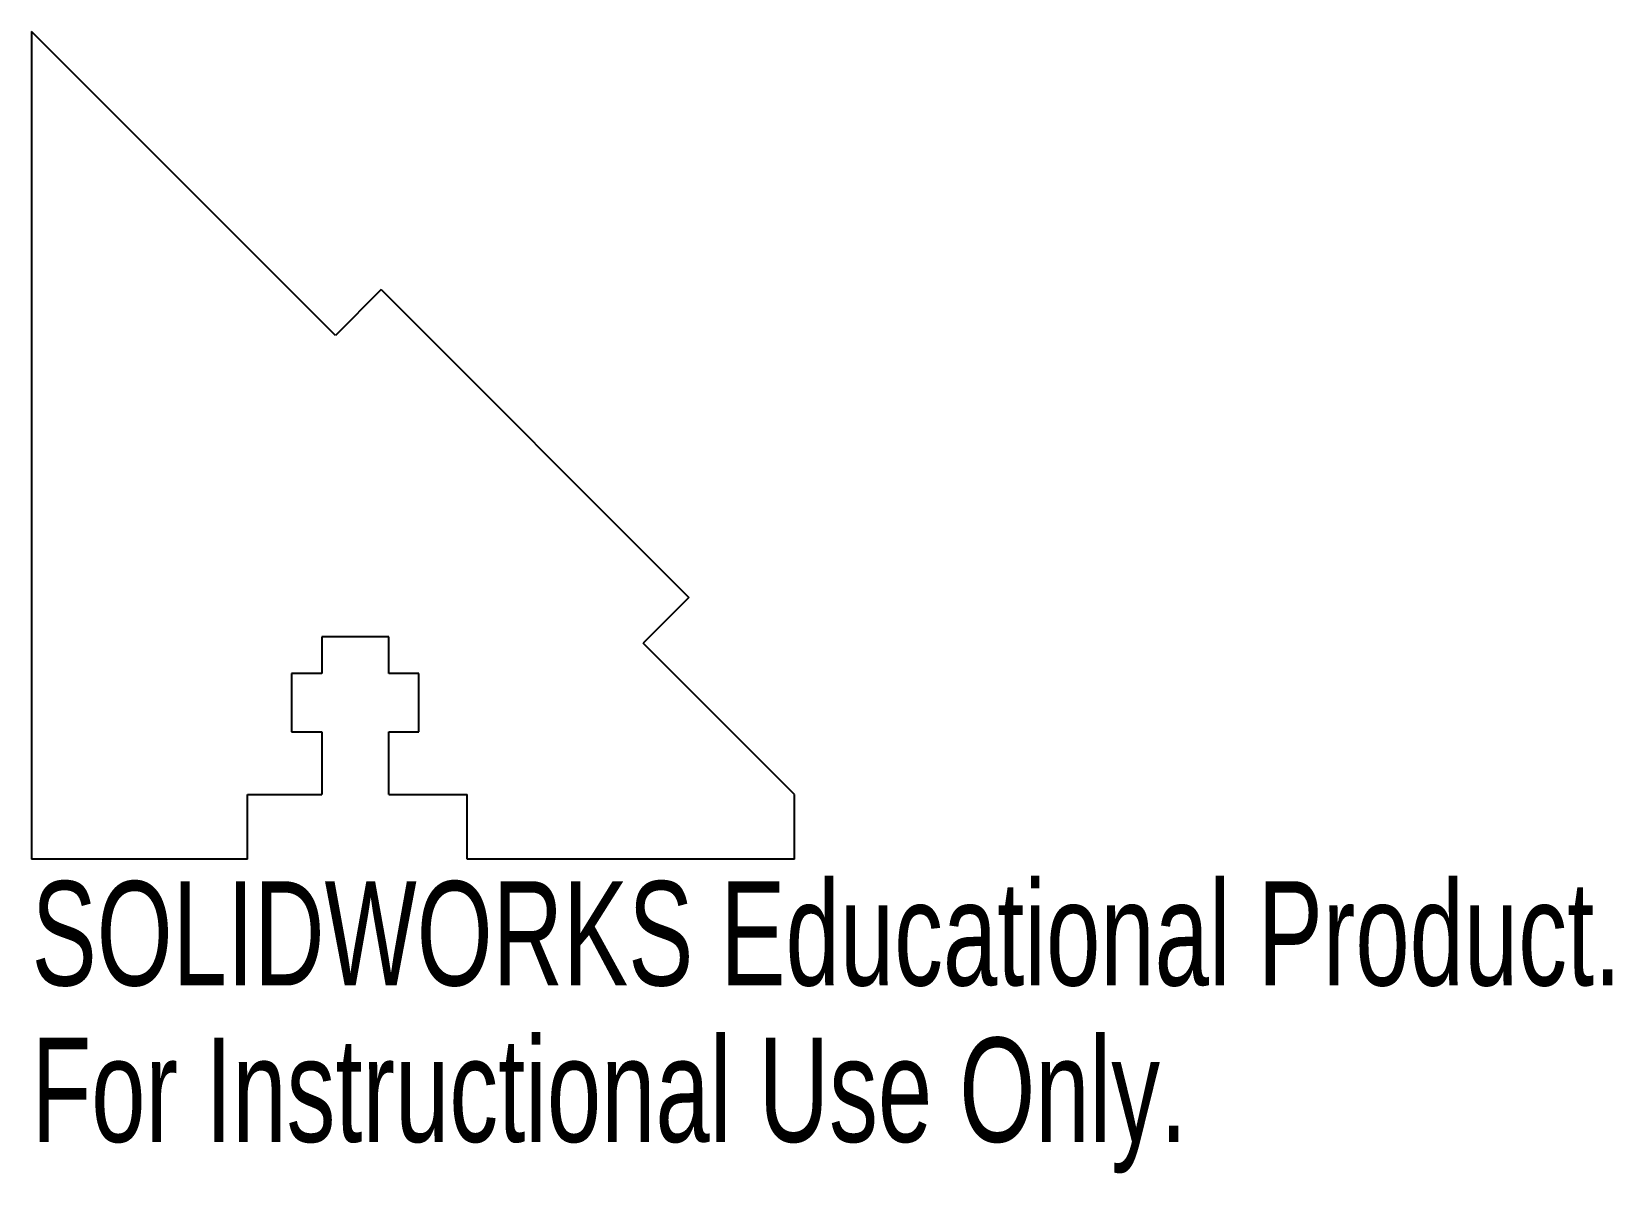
# Model space of a CAD drawing. Header units: millimetres. Extents: x 0 to 73.3, y -17.6 to 35.4.
import ezdxf

# ---------------------------------------------------------------- set-up
doc = ezdxf.new("R2010")
doc.units = ezdxf.units.MM
doc.styles.add('SLDTEXTSTYLE0', font='TXT', dxfattribs={"width": 0.7})

msp = doc.modelspace()

# ---------------------------------------------------------------- linework, layer by layer
at = {"color": 7, "linetype": 'Continuous', "lineweight": 25}
for p, q in [((14.078, 21.277), (0, 35.355)), ((0, 35.355), (0, -3)), ((16.2, 23.398), (14.078, 21.277)), ((16.2, 23.398), (30.469, 9.129)), ((30.469, 9.129), (28.348, 7.007)), ((13.45, 7.3), (13.45, 5.6)), ((16.55, 7.3), (13.45, 7.3)), ((16.55, 5.6), (16.55, 7.3)), ((35.355, 0), (28.348, 7.007)), ((12.05, 5.6), (12.05, 2.9)), ((13.45, 5.6), (12.05, 5.6)), ((17.95, 5.6), (16.55, 5.6)), ((17.95, 2.9), (17.95, 5.6)), ((12.05, 2.9), (13.45, 2.9)), ((13.45, 2.9), (13.45, 0)), ((16.55, 2.9), (17.95, 2.9)), ((16.55, 0), (16.55, 2.9)), ((10, 0), (13.45, 0)), ((10, -3), (10, 0)), ((16.55, 0), (20.18, 0)), ((20.18, -3), (20.18, 0)), ((35.355, -3), (35.355, 0)), ((10, -3), (0, -3)), ((35.355, -3), (20.18, -3))]:
    msp.add_line(p, q, dxfattribs=at)

# ---------------------------------------------------------------- texts
at = {"color": 7, "linetype": 'Continuous', "char_height": 4.83362, "attachment_point": 1, "style": 'SLDTEXTSTYLE0'}
for s, insert in [('SOLIDWORKS Educational Product.', (0, -4.02)), ('For Instructional Use Only.', (0, -11.27))]:
    msp.add_mtext(s, dxfattribs=dict(at, insert=insert))

doc.saveas('drawing.dxf')
